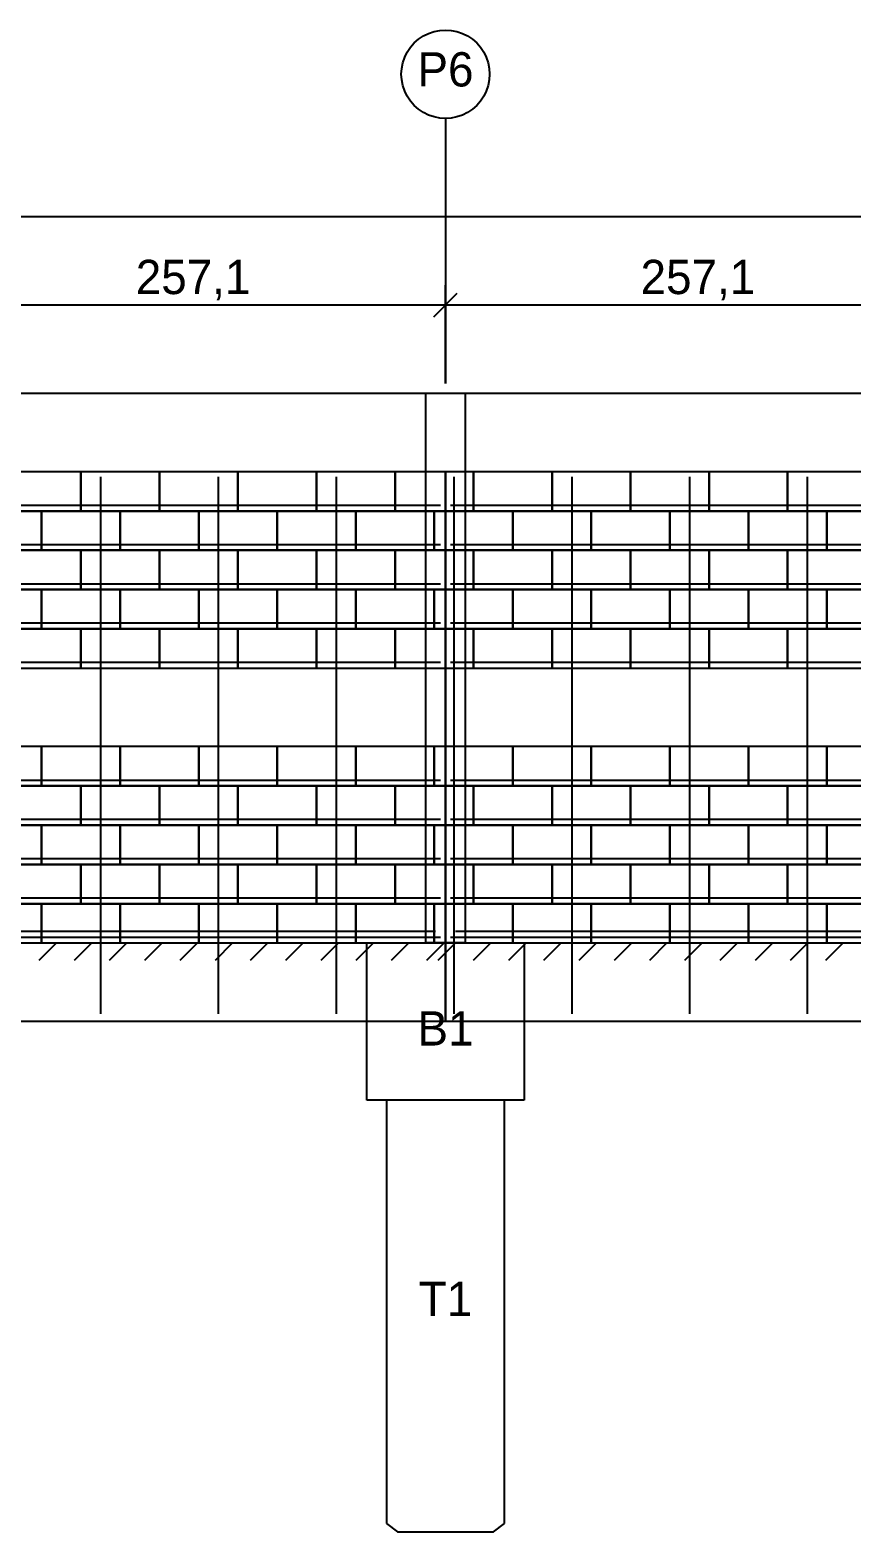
# Model space of a CAD drawing. Header units: millimetres. Extents: x 0 to 3648, y 0 to 594.
# Drawn here: x 3075.8 to 3159.6, y 319.7 to 472.7 of the extents above; entities that cross this region are included whole.
import ezdxf
from ezdxf.enums import TextEntityAlignment as Align

# ---------------------------------------------------------------- set-up
doc = ezdxf.new("R2010")
doc.units = ezdxf.units.MM
for name, color, linetype in [('ALVENARIA', 8, 'CONTINUOUS'), ('COTAS', 4, 'CONTINUOUS'), ('EIXOS', 6, 'CONTINUOUS'), ('FORMAS', 7, 'CONTINUOUS'), ('TEXTOS', 2, 'CONTINUOUS')]:
    doc.layers.add(name, color=color, linetype=linetype)

msp = doc.modelspace()

# ---------------------------------------------------------------- linework, layer by layer
at = {"layer": 'ALVENARIA'}
for p, q in [((3081.00005, 427.73883), (3073, 427.73883)), ((3081.00005, 423.73882), (3081.00005, 427.73883)), ((3089.0001, 427.73883), (3081.00005, 427.73883)), ((3081.00005, 427.73883), (3081.00005, 423.73882)), ((3089.0001, 423.73882), (3089.0001, 427.73883)), ((3097.00015, 427.73883), (3089.0001, 427.73883)), ((3089.0001, 427.73883), (3089.0001, 423.73882)), ((3097.00015, 423.73882), (3097.00015, 427.73883)), ((3104.99995, 427.73883), (3097.00015, 427.73883)), ((3097.00015, 427.73883), (3097.00015, 423.73882)), ((3104.99995, 423.73882), (3104.99995, 427.73883)), ((3113, 427.73883), (3104.99995, 427.73883)), ((3104.99995, 427.73883), (3104.99995, 423.73882)), ((3113, 423.73882), (3113, 427.73883)), ((3118.14298, 427.73883), (3113, 427.73883)), ((3113, 427.73883), (3113, 423.73882)), ((3118.14298, 423.73882), (3118.14298, 427.73883)), ((3121.00005, 427.73883), (3118.14298, 427.73883)), ((3118.14298, 427.73883), (3118.14298, 423.73882)), ((3121.00005, 423.73882), (3121.00005, 427.73883)), ((3129.0001, 427.73883), (3121.00005, 427.73883)), ((3121.00005, 427.73883), (3121.00005, 423.73882)), ((3129.0001, 423.73882), (3129.0001, 427.73883)), ((3137.00015, 427.73883), (3129.0001, 427.73883)), ((3129.0001, 427.73883), (3129.0001, 423.73882)), ((3137.00015, 423.73882), (3137.00015, 427.73883)), ((3144.99995, 427.73883), (3137.00015, 427.73883)), ((3137.00015, 427.73883), (3137.00015, 423.73882)), ((3144.99995, 423.73882), (3144.99995, 427.73883)), ((3153, 427.73883), (3144.99995, 427.73883)), ((3144.99995, 427.73883), (3144.99995, 423.73882)), ((3153, 423.73882), (3153, 427.73883)), ((3161.00005, 427.73883), (3153, 427.73883)), ((3153, 427.73883), (3153, 423.73882)), ((3077.00015, 423.73882), (3069.0001, 423.73882)), ((3073, 423.73882), (3081.00005, 423.73882)), ((3077.00015, 419.73881), (3077.00015, 423.73882)), ((3084.99995, 423.73882), (3077.00015, 423.73882)), ((3077.00015, 423.73882), (3077.00015, 419.73881)), ((3081.00005, 423.73882), (3089.0001, 423.73882)), ((3084.99995, 419.73881), (3084.99995, 423.73882)), ((3093, 423.73882), (3084.99995, 423.73882)), ((3084.99995, 423.73882), (3084.99995, 419.73881)), ((3089.0001, 423.73882), (3097.00015, 423.73882)), ((3093, 419.73881), (3093, 423.73882)), ((3101.00005, 423.73882), (3093, 423.73882)), ((3093, 423.73882), (3093, 419.73881)), ((3097.00015, 423.73882), (3104.99995, 423.73882)), ((3101.00005, 419.73881), (3101.00005, 423.73882)), ((3109.0001, 423.73882), (3101.00005, 423.73882)), ((3101.00005, 423.73882), (3101.00005, 419.73881)), ((3104.99995, 423.73882), (3113, 423.73882)), ((3109.0001, 419.73881), (3109.0001, 423.73882)), ((3117.00015, 423.73882), (3109.0001, 423.73882)), ((3109.0001, 423.73882), (3109.0001, 419.73881)), ((3113, 423.73882), (3118.14298, 423.73882)), ((3117.00015, 419.73881), (3117.00015, 423.73882)), ((3118.14298, 423.73882), (3117.00015, 423.73882)), ((3117.00015, 423.73882), (3117.00015, 419.73881)), ((3118.14298, 419.73881), (3118.14298, 423.73882)), ((3124.99995, 423.73882), (3118.14298, 423.73882)), ((3118.14298, 423.73882), (3118.14298, 419.73881)), ((3118.14298, 423.73882), (3121.00005, 423.73882)), ((3121.00005, 423.73882), (3129.0001, 423.73882)), ((3124.99995, 419.73881), (3124.99995, 423.73882)), ((3133, 423.73882), (3124.99995, 423.73882)), ((3124.99995, 423.73882), (3124.99995, 419.73881)), ((3129.0001, 423.73882), (3137.00015, 423.73882)), ((3133, 419.73881), (3133, 423.73882)), ((3141.00005, 423.73882), (3133, 423.73882)), ((3133, 423.73882), (3133, 419.73881)), ((3137.00015, 423.73882), (3144.99995, 423.73882)), ((3141.00005, 419.73881), (3141.00005, 423.73882)), ((3149.0001, 423.73882), (3141.00005, 423.73882)), ((3141.00005, 423.73882), (3141.00005, 419.73881)), ((3144.99995, 423.73882), (3153, 423.73882)), ((3149.0001, 419.73881), (3149.0001, 423.73882)), ((3157.00015, 423.73882), (3149.0001, 423.73882)), ((3149.0001, 423.73882), (3149.0001, 419.73881)), ((3153, 423.73882), (3161.00005, 423.73882)), ((3157.00015, 419.73881), (3157.00015, 423.73882)), ((3164.99995, 423.73882), (3157.00015, 423.73882)), ((3157.00015, 423.73882), (3157.00015, 419.73881)), ((3069.0001, 419.73881), (3077.00015, 419.73881)), ((3081.00005, 419.73881), (3073, 419.73881)), ((3077.00015, 419.73881), (3084.99995, 419.73881)), ((3081.00005, 415.73881), (3081.00005, 419.73881)), ((3089.0001, 419.73881), (3081.00005, 419.73881)), ((3081.00005, 419.73881), (3081.00005, 415.73881)), ((3084.99995, 419.73881), (3093, 419.73881)), ((3089.0001, 415.73881), (3089.0001, 419.73881)), ((3097.00015, 419.73881), (3089.0001, 419.73881)), ((3089.0001, 419.73881), (3089.0001, 415.73881)), ((3093, 419.73881), (3101.00005, 419.73881)), ((3097.00015, 415.73881), (3097.00015, 419.73881)), ((3104.99995, 419.73881), (3097.00015, 419.73881)), ((3097.00015, 419.73881), (3097.00015, 415.73881)), ((3101.00005, 419.73881), (3109.0001, 419.73881)), ((3104.99995, 415.73881), (3104.99995, 419.73881)), ((3113, 419.73881), (3104.99995, 419.73881)), ((3104.99995, 419.73881), (3104.99995, 415.73881)), ((3109.0001, 419.73881), (3117.00015, 419.73881)), ((3113, 415.73881), (3113, 419.73881)), ((3118.14298, 419.73881), (3113, 419.73881)), ((3113, 419.73881), (3113, 415.73881)), ((3117.00015, 419.73881), (3118.14298, 419.73881)), ((3118.14298, 415.73881), (3118.14298, 419.73881)), ((3121.00005, 419.73881), (3118.14298, 419.73881)), ((3118.14298, 419.73881), (3118.14298, 415.73881)), ((3118.14298, 419.73881), (3124.99995, 419.73881)), ((3121.00005, 415.73881), (3121.00005, 419.73881)), ((3129.0001, 419.73881), (3121.00005, 419.73881)), ((3121.00005, 419.73881), (3121.00005, 415.73881)), ((3124.99995, 419.73881), (3133, 419.73881)), ((3129.0001, 415.73881), (3129.0001, 419.73881)), ((3137.00015, 419.73881), (3129.0001, 419.73881)), ((3129.0001, 419.73881), (3129.0001, 415.73881)), ((3133, 419.73881), (3141.00005, 419.73881)), ((3137.00015, 415.73881), (3137.00015, 419.73881)), ((3144.99995, 419.73881), (3137.00015, 419.73881)), ((3137.00015, 419.73881), (3137.00015, 415.73881)), ((3141.00005, 419.73881), (3149.0001, 419.73881)), ((3144.99995, 415.73881), (3144.99995, 419.73881)), ((3153, 419.73881), (3144.99995, 419.73881)), ((3144.99995, 419.73881), (3144.99995, 415.73881)), ((3149.0001, 419.73881), (3157.00015, 419.73881)), ((3153, 415.73881), (3153, 419.73881)), ((3161.00005, 419.73881), (3153, 419.73881)), ((3153, 419.73881), (3153, 415.73881)), ((3157.00015, 419.73881), (3164.99995, 419.73881)), ((3077.00015, 415.73881), (3069.0001, 415.73881)), ((3073, 415.73881), (3081.00005, 415.73881)), ((3077.00015, 411.73882), (3077.00015, 415.73881)), ((3084.99995, 415.73881), (3077.00015, 415.73881)), ((3077.00015, 415.73881), (3077.00015, 411.73882)), ((3081.00005, 415.73881), (3089.0001, 415.73881)), ((3084.99995, 411.73882), (3084.99995, 415.73881)), ((3093, 415.73881), (3084.99995, 415.73881)), ((3084.99995, 415.73881), (3084.99995, 411.73882)), ((3089.0001, 415.73881), (3097.00015, 415.73881)), ((3093, 411.73882), (3093, 415.73881)), ((3101.00005, 415.73881), (3093, 415.73881)), ((3093, 415.73881), (3093, 411.73882)), ((3097.00015, 415.73881), (3104.99995, 415.73881)), ((3101.00005, 411.73882), (3101.00005, 415.73881)), ((3109.0001, 415.73881), (3101.00005, 415.73881)), ((3101.00005, 415.73881), (3101.00005, 411.73882)), ((3104.99995, 415.73881), (3113, 415.73881)), ((3109.0001, 411.73882), (3109.0001, 415.73881)), ((3117.00015, 415.73881), (3109.0001, 415.73881)), ((3109.0001, 415.73881), (3109.0001, 411.73882)), ((3113, 415.73881), (3118.14298, 415.73881)), ((3117.00015, 411.73882), (3117.00015, 415.73881)), ((3118.14298, 415.73881), (3117.00015, 415.73881)), ((3117.00015, 415.73881), (3117.00015, 411.73882)), ((3118.14298, 411.73882), (3118.14298, 415.73881)), ((3124.99995, 415.73881), (3118.14298, 415.73881)), ((3118.14298, 415.73881), (3118.14298, 411.73882)), ((3118.14298, 415.73881), (3121.00005, 415.73881)), ((3121.00005, 415.73881), (3129.0001, 415.73881)), ((3124.99995, 411.73882), (3124.99995, 415.73881)), ((3133, 415.73881), (3124.99995, 415.73881)), ((3124.99995, 415.73881), (3124.99995, 411.73882)), ((3129.0001, 415.73881), (3137.00015, 415.73881)), ((3133, 411.73882), (3133, 415.73881)), ((3141.00005, 415.73881), (3133, 415.73881)), ((3133, 415.73881), (3133, 411.73882)), ((3137.00015, 415.73881), (3144.99995, 415.73881)), ((3141.00005, 411.73882), (3141.00005, 415.73881)), ((3149.0001, 415.73881), (3141.00005, 415.73881)), ((3141.00005, 415.73881), (3141.00005, 411.73882)), ((3144.99995, 415.73881), (3153, 415.73881)), ((3149.0001, 411.73882), (3149.0001, 415.73881)), ((3157.00015, 415.73881), (3149.0001, 415.73881)), ((3149.0001, 415.73881), (3149.0001, 411.73882)), ((3153, 415.73881), (3161.00005, 415.73881)), ((3157.00015, 411.73882), (3157.00015, 415.73881)), ((3164.99995, 415.73881), (3157.00015, 415.73881)), ((3157.00015, 415.73881), (3157.00015, 411.73882)), ((3069.0001, 411.73882), (3077.00015, 411.73882)), ((3081.00005, 411.73882), (3073, 411.73882)), ((3077.00015, 411.73882), (3084.99995, 411.73882)), ((3081.00005, 407.73883), (3081.00005, 411.73882)), ((3089.0001, 411.73882), (3081.00005, 411.73882)), ((3081.00005, 411.73882), (3081.00005, 407.73883)), ((3084.99995, 411.73882), (3093, 411.73882)), ((3089.0001, 407.73883), (3089.0001, 411.73882)), ((3097.00015, 411.73882), (3089.0001, 411.73882)), ((3089.0001, 411.73882), (3089.0001, 407.73883)), ((3093, 411.73882), (3101.00005, 411.73882)), ((3097.00015, 407.73883), (3097.00015, 411.73882)), ((3104.99995, 411.73882), (3097.00015, 411.73882)), ((3097.00015, 411.73882), (3097.00015, 407.73883)), ((3101.00005, 411.73882), (3109.0001, 411.73882)), ((3104.99995, 407.73883), (3104.99995, 411.73882)), ((3113, 411.73882), (3104.99995, 411.73882)), ((3104.99995, 411.73882), (3104.99995, 407.73883)), ((3109.0001, 411.73882), (3117.00015, 411.73882)), ((3113, 407.73883), (3113, 411.73882)), ((3118.14298, 411.73882), (3113, 411.73882)), ((3113, 411.73882), (3113, 407.73883)), ((3117.00015, 411.73882), (3118.14298, 411.73882)), ((3118.14298, 407.73883), (3118.14298, 411.73882)), ((3121.00005, 411.73882), (3118.14298, 411.73882)), ((3118.14298, 411.73882), (3118.14298, 407.73883)), ((3118.14298, 411.73882), (3124.99995, 411.73882)), ((3121.00005, 407.73883), (3121.00005, 411.73882)), ((3129.0001, 411.73882), (3121.00005, 411.73882)), ((3121.00005, 411.73882), (3121.00005, 407.73883)), ((3124.99995, 411.73882), (3133, 411.73882)), ((3129.0001, 407.73883), (3129.0001, 411.73882)), ((3137.00015, 411.73882), (3129.0001, 411.73882)), ((3129.0001, 411.73882), (3129.0001, 407.73883)), ((3133, 411.73882), (3141.00005, 411.73882)), ((3137.00015, 407.73883), (3137.00015, 411.73882)), ((3144.99995, 411.73882), (3137.00015, 411.73882)), ((3137.00015, 411.73882), (3137.00015, 407.73883)), ((3141.00005, 411.73882), (3149.0001, 411.73882)), ((3144.99995, 407.73883), (3144.99995, 411.73882)), ((3153, 411.73882), (3144.99995, 411.73882)), ((3144.99995, 411.73882), (3144.99995, 407.73883)), ((3149.0001, 411.73882), (3157.00015, 411.73882)), ((3153, 407.73883), (3153, 411.73882)), ((3161.00005, 411.73882), (3153, 411.73882)), ((3153, 411.73882), (3153, 407.73883)), ((3157.00015, 411.73882), (3164.99995, 411.73882)), ((3073, 407.73883), (3081.00005, 407.73883)), ((3081.00005, 407.73883), (3089.0001, 407.73883)), ((3089.0001, 407.73883), (3097.00015, 407.73883)), ((3097.00015, 407.73883), (3104.99995, 407.73883)), ((3104.99995, 407.73883), (3113, 407.73883)), ((3113, 407.73883), (3118.14298, 407.73883)), ((3118.14298, 407.73883), (3121.00005, 407.73883)), ((3121.00005, 407.73883), (3129.0001, 407.73883)), ((3129.0001, 407.73883), (3137.00015, 407.73883)), ((3137.00015, 407.73883), (3144.99995, 407.73883)), ((3144.99995, 407.73883), (3153, 407.73883)), ((3153, 407.73883), (3161.00005, 407.73883)), ((3077.00015, 399.73881), (3069.0001, 399.73881)), ((3077.00015, 395.73881), (3077.00015, 399.73881)), ((3084.99995, 399.73881), (3077.00015, 399.73881)), ((3077.00015, 399.73881), (3077.00015, 395.73881)), ((3084.99995, 395.73881), (3084.99995, 399.73881)), ((3093, 399.73881), (3084.99995, 399.73881)), ((3084.99995, 399.73881), (3084.99995, 395.73881)), ((3093, 395.73881), (3093, 399.73881)), ((3101.00005, 399.73881), (3093, 399.73881)), ((3093, 399.73881), (3093, 395.73881)), ((3101.00005, 395.73881), (3101.00005, 399.73881)), ((3109.0001, 399.73881), (3101.00005, 399.73881)), ((3101.00005, 399.73881), (3101.00005, 395.73881)), ((3109.0001, 395.73881), (3109.0001, 399.73881)), ((3117.00015, 399.73881), (3109.0001, 399.73881)), ((3109.0001, 399.73881), (3109.0001, 395.73881)), ((3117.00015, 395.73881), (3117.00015, 399.73881)), ((3118.14298, 399.73881), (3117.00015, 399.73881)), ((3117.00015, 399.73881), (3117.00015, 395.73881)), ((3118.14298, 395.73881), (3118.14298, 399.73881)), ((3124.99995, 399.73881), (3118.14298, 399.73881)), ((3118.14298, 399.73881), (3118.14298, 395.73881)), ((3124.99995, 395.73881), (3124.99995, 399.73881)), ((3133, 399.73881), (3124.99995, 399.73881)), ((3124.99995, 399.73881), (3124.99995, 395.73881)), ((3133, 395.73881), (3133, 399.73881)), ((3141.00005, 399.73881), (3133, 399.73881)), ((3133, 399.73881), (3133, 395.73881)), ((3141.00005, 395.73881), (3141.00005, 399.73881)), ((3149.0001, 399.73881), (3141.00005, 399.73881)), ((3141.00005, 399.73881), (3141.00005, 395.73881)), ((3149.0001, 395.73881), (3149.0001, 399.73881)), ((3157.00015, 399.73881), (3149.0001, 399.73881)), ((3149.0001, 399.73881), (3149.0001, 395.73881)), ((3157.00015, 395.73881), (3157.00015, 399.73881)), ((3164.99995, 399.73881), (3157.00015, 399.73881)), ((3157.00015, 399.73881), (3157.00015, 395.73881)), ((3069.0001, 395.73881), (3077.00015, 395.73881)), ((3081.00005, 395.73881), (3073, 395.73881)), ((3077.00015, 395.73881), (3084.99995, 395.73881)), ((3081.00005, 391.73882), (3081.00005, 395.73881)), ((3089.0001, 395.73881), (3081.00005, 395.73881)), ((3081.00005, 395.73881), (3081.00005, 391.73882)), ((3084.99995, 395.73881), (3093, 395.73881)), ((3089.0001, 391.73882), (3089.0001, 395.73881)), ((3097.00015, 395.73881), (3089.0001, 395.73881)), ((3089.0001, 395.73881), (3089.0001, 391.73882)), ((3093, 395.73881), (3101.00005, 395.73881)), ((3097.00015, 391.73882), (3097.00015, 395.73881)), ((3104.99995, 395.73881), (3097.00015, 395.73881)), ((3097.00015, 395.73881), (3097.00015, 391.73882)), ((3101.00005, 395.73881), (3109.0001, 395.73881)), ((3104.99995, 391.73882), (3104.99995, 395.73881)), ((3113, 395.73881), (3104.99995, 395.73881)), ((3104.99995, 395.73881), (3104.99995, 391.73882)), ((3109.0001, 395.73881), (3117.00015, 395.73881)), ((3113, 391.73882), (3113, 395.73881)), ((3118.14298, 395.73881), (3113, 395.73881)), ((3113, 395.73881), (3113, 391.73882)), ((3117.00015, 395.73881), (3118.14298, 395.73881)), ((3118.14298, 391.73882), (3118.14298, 395.73881)), ((3121.00005, 395.73881), (3118.14298, 395.73881)), ((3118.14298, 395.73881), (3118.14298, 391.73882)), ((3118.14298, 395.73881), (3124.99995, 395.73881)), ((3121.00005, 391.73882), (3121.00005, 395.73881)), ((3129.0001, 395.73881), (3121.00005, 395.73881)), ((3121.00005, 395.73881), (3121.00005, 391.73882)), ((3124.99995, 395.73881), (3133, 395.73881)), ((3129.0001, 391.73882), (3129.0001, 395.73881)), ((3137.00015, 395.73881), (3129.0001, 395.73881)), ((3129.0001, 395.73881), (3129.0001, 391.73882)), ((3133, 395.73881), (3141.00005, 395.73881)), ((3137.00015, 391.73882), (3137.00015, 395.73881)), ((3144.99995, 395.73881), (3137.00015, 395.73881)), ((3137.00015, 395.73881), (3137.00015, 391.73882)), ((3141.00005, 395.73881), (3149.0001, 395.73881)), ((3144.99995, 391.73882), (3144.99995, 395.73881)), ((3153, 395.73881), (3144.99995, 395.73881)), ((3144.99995, 395.73881), (3144.99995, 391.73882)), ((3149.0001, 395.73881), (3157.00015, 395.73881)), ((3153, 391.73882), (3153, 395.73881)), ((3161.00005, 395.73881), (3153, 395.73881)), ((3153, 395.73881), (3153, 391.73882)), ((3157.00015, 395.73881), (3164.99995, 395.73881)), ((3077.00015, 391.73882), (3069.0001, 391.73882)), ((3073, 391.73882), (3081.00005, 391.73882)), ((3077.00015, 387.73883), (3077.00015, 391.73882)), ((3084.99995, 391.73882), (3077.00015, 391.73882)), ((3077.00015, 391.73882), (3077.00015, 387.73883)), ((3081.00005, 391.73882), (3089.0001, 391.73882)), ((3084.99995, 387.73883), (3084.99995, 391.73882)), ((3093, 391.73882), (3084.99995, 391.73882)), ((3084.99995, 391.73882), (3084.99995, 387.73883)), ((3089.0001, 391.73882), (3097.00015, 391.73882)), ((3093, 387.73883), (3093, 391.73882)), ((3101.00005, 391.73882), (3093, 391.73882)), ((3093, 391.73882), (3093, 387.73883)), ((3097.00015, 391.73882), (3104.99995, 391.73882)), ((3101.00005, 387.73883), (3101.00005, 391.73882)), ((3109.0001, 391.73882), (3101.00005, 391.73882)), ((3101.00005, 391.73882), (3101.00005, 387.73883)), ((3104.99995, 391.73882), (3113, 391.73882)), ((3109.0001, 387.73883), (3109.0001, 391.73882)), ((3117.00015, 391.73882), (3109.0001, 391.73882)), ((3109.0001, 391.73882), (3109.0001, 387.73883)), ((3113, 391.73882), (3118.14298, 391.73882)), ((3117.00015, 387.73883), (3117.00015, 391.73882)), ((3118.14298, 391.73882), (3117.00015, 391.73882)), ((3117.00015, 391.73882), (3117.00015, 387.73883)), ((3118.14298, 387.73883), (3118.14298, 391.73882)), ((3124.99995, 391.73882), (3118.14298, 391.73882)), ((3118.14298, 391.73882), (3118.14298, 387.73883)), ((3118.14298, 391.73882), (3121.00005, 391.73882)), ((3121.00005, 391.73882), (3129.0001, 391.73882)), ((3124.99995, 387.73883), (3124.99995, 391.73882)), ((3133, 391.73882), (3124.99995, 391.73882)), ((3124.99995, 391.73882), (3124.99995, 387.73883)), ((3129.0001, 391.73882), (3137.00015, 391.73882)), ((3133, 387.73883), (3133, 391.73882)), ((3141.00005, 391.73882), (3133, 391.73882)), ((3133, 391.73882), (3133, 387.73883)), ((3137.00015, 391.73882), (3144.99995, 391.73882)), ((3141.00005, 387.73883), (3141.00005, 391.73882)), ((3149.0001, 391.73882), (3141.00005, 391.73882)), ((3141.00005, 391.73882), (3141.00005, 387.73883)), ((3144.99995, 391.73882), (3153, 391.73882)), ((3149.0001, 387.73883), (3149.0001, 391.73882)), ((3157.00015, 391.73882), (3149.0001, 391.73882)), ((3149.0001, 391.73882), (3149.0001, 387.73883)), ((3153, 391.73882), (3161.00005, 391.73882)), ((3157.00015, 387.73883), (3157.00015, 391.73882)), ((3164.99995, 391.73882), (3157.00015, 391.73882)), ((3157.00015, 391.73882), (3157.00015, 387.73883)), ((3069.0001, 387.73883), (3077.00015, 387.73883)), ((3081.00005, 387.73883), (3073, 387.73883)), ((3077.00015, 387.73883), (3084.99995, 387.73883)), ((3081.00005, 383.73883), (3081.00005, 387.73883)), ((3089.0001, 387.73883), (3081.00005, 387.73883)), ((3081.00005, 387.73883), (3081.00005, 383.73883)), ((3084.99995, 387.73883), (3093, 387.73883)), ((3089.0001, 383.73883), (3089.0001, 387.73883)), ((3097.00015, 387.73883), (3089.0001, 387.73883)), ((3089.0001, 387.73883), (3089.0001, 383.73883)), ((3093, 387.73883), (3101.00005, 387.73883)), ((3097.00015, 383.73883), (3097.00015, 387.73883)), ((3104.99995, 387.73883), (3097.00015, 387.73883)), ((3097.00015, 387.73883), (3097.00015, 383.73883)), ((3101.00005, 387.73883), (3109.0001, 387.73883)), ((3104.99995, 383.73883), (3104.99995, 387.73883)), ((3113, 387.73883), (3104.99995, 387.73883)), ((3104.99995, 387.73883), (3104.99995, 383.73883)), ((3109.0001, 387.73883), (3117.00015, 387.73883)), ((3113, 383.73883), (3113, 387.73883)), ((3118.14298, 387.73883), (3113, 387.73883)), ((3113, 387.73883), (3113, 383.73883)), ((3117.00015, 387.73883), (3118.14298, 387.73883)), ((3118.14298, 383.73883), (3118.14298, 387.73883)), ((3121.00005, 387.73883), (3118.14298, 387.73883)), ((3118.14298, 387.73883), (3118.14298, 383.73883)), ((3118.14298, 387.73883), (3124.99995, 387.73883)), ((3121.00005, 383.73883), (3121.00005, 387.73883)), ((3129.0001, 387.73883), (3121.00005, 387.73883)), ((3121.00005, 387.73883), (3121.00005, 383.73883)), ((3124.99995, 387.73883), (3133, 387.73883)), ((3129.0001, 383.73883), (3129.0001, 387.73883)), ((3137.00015, 387.73883), (3129.0001, 387.73883)), ((3129.0001, 387.73883), (3129.0001, 383.73883)), ((3133, 387.73883), (3141.00005, 387.73883)), ((3137.00015, 383.73883), (3137.00015, 387.73883)), ((3144.99995, 387.73883), (3137.00015, 387.73883)), ((3137.00015, 387.73883), (3137.00015, 383.73883)), ((3141.00005, 387.73883), (3149.0001, 387.73883)), ((3144.99995, 383.73883), (3144.99995, 387.73883)), ((3153, 387.73883), (3144.99995, 387.73883)), ((3144.99995, 387.73883), (3144.99995, 383.73883)), ((3149.0001, 387.73883), (3157.00015, 387.73883)), ((3153, 383.73883), (3153, 387.73883)), ((3161.00005, 387.73883), (3153, 387.73883)), ((3153, 387.73883), (3153, 383.73883)), ((3157.00015, 387.73883), (3164.99995, 387.73883)), ((3077.00015, 383.73883), (3069.0001, 383.73883)), ((3073, 383.73883), (3081.00005, 383.73883)), ((3077.00015, 379.73881), (3077.00015, 383.73883)), ((3084.99995, 383.73883), (3077.00015, 383.73883)), ((3077.00015, 383.73883), (3077.00015, 379.73881)), ((3081.00005, 383.73883), (3089.0001, 383.73883)), ((3084.99995, 379.73881), (3084.99995, 383.73883)), ((3093, 383.73883), (3084.99995, 383.73883)), ((3084.99995, 383.73883), (3084.99995, 379.73881)), ((3089.0001, 383.73883), (3097.00015, 383.73883)), ((3093, 379.73881), (3093, 383.73883)), ((3101.00005, 383.73883), (3093, 383.73883)), ((3093, 383.73883), (3093, 379.73881)), ((3097.00015, 383.73883), (3104.99995, 383.73883)), ((3101.00005, 379.73881), (3101.00005, 383.73883)), ((3109.0001, 383.73883), (3101.00005, 383.73883)), ((3101.00005, 383.73883), (3101.00005, 379.73881)), ((3104.99995, 383.73883), (3113, 383.73883)), ((3109.0001, 379.73881), (3109.0001, 383.73883)), ((3117.00015, 383.73883), (3109.0001, 383.73883)), ((3109.0001, 383.73883), (3109.0001, 379.73881)), ((3113, 383.73883), (3118.14298, 383.73883)), ((3117.00015, 379.73881), (3117.00015, 383.73883)), ((3118.14298, 383.73883), (3117.00015, 383.73883)), ((3117.00015, 383.73883), (3117.00015, 379.73881)), ((3118.14298, 379.73881), (3118.14298, 383.73883)), ((3124.99995, 383.73883), (3118.14298, 383.73883)), ((3118.14298, 383.73883), (3118.14298, 379.73881)), ((3118.14298, 383.73883), (3121.00005, 383.73883)), ((3121.00005, 383.73883), (3129.0001, 383.73883)), ((3124.99995, 379.73881), (3124.99995, 383.73883)), ((3133, 383.73883), (3124.99995, 383.73883)), ((3124.99995, 383.73883), (3124.99995, 379.73881)), ((3129.0001, 383.73883), (3137.00015, 383.73883)), ((3133, 379.73881), (3133, 383.73883)), ((3141.00005, 383.73883), (3133, 383.73883)), ((3133, 383.73883), (3133, 379.73881)), ((3137.00015, 383.73883), (3144.99995, 383.73883)), ((3141.00005, 379.73881), (3141.00005, 383.73883)), ((3149.0001, 383.73883), (3141.00005, 383.73883)), ((3141.00005, 383.73883), (3141.00005, 379.73881)), ((3144.99995, 383.73883), (3153, 383.73883)), ((3149.0001, 379.73881), (3149.0001, 383.73883)), ((3157.00015, 383.73883), (3149.0001, 383.73883)), ((3149.0001, 383.73883), (3149.0001, 379.73881)), ((3153, 383.73883), (3161.00005, 383.73883)), ((3157.00015, 379.73881), (3157.00015, 383.73883)), ((3164.99995, 383.73883), (3157.00015, 383.73883)), ((3157.00015, 383.73883), (3157.00015, 379.73881)), ((3069.0001, 379.73881), (3077.00015, 379.73881)), ((3077.00015, 379.73881), (3084.99995, 379.73881)), ((3084.99995, 379.73881), (3093, 379.73881)), ((3093, 379.73881), (3101.00005, 379.73881)), ((3101.00005, 379.73881), (3109.0001, 379.73881)), ((3109.0001, 379.73881), (3117.00015, 379.73881)), ((3117.00015, 379.73881), (3118.14298, 379.73881)), ((3118.14298, 379.73881), (3124.99995, 379.73881)), ((3124.99995, 379.73881), (3133, 379.73881)), ((3133, 379.73881), (3141.00005, 379.73881)), ((3141.00005, 379.73881), (3149.0001, 379.73881)), ((3149.0001, 379.73881), (3157.00015, 379.73881)), ((3157.00015, 379.73881), (3164.99995, 379.73881))]:
    msp.add_line(p, q, dxfattribs=at)
at = {"layer": 'COTAS'}
for p, q in [((2859.50015, 453.73882), (3222.49995, 453.73882)), ((3116.94281, 443.53882), (3119.3429, 445.93882)), ((3116.94281, 443.53882), (3119.3429, 445.93882)), ((3118.14298, 436.73882), (3118.14298, 446.73882)), ((3118.14298, 436.73882), (3118.14298, 446.73882)), ((3065.21429, 444.73881), (3119.64288, 444.73881)), ((3116.64283, 444.73881), (3171.07141, 444.73881))]:
    msp.add_line(p, q, dxfattribs=at)
at = {"layer": 'EIXOS'}
for p, q in [((3114.57277, 470.97824), (3114.96089, 471.4208)), ((3114.96089, 471.4208), (3115.40335, 471.80891)), ((3115.40335, 471.80891), (3115.89288, 472.13593)), ((3115.89288, 472.13593), (3116.42072, 472.39628)), ((3116.42072, 472.39628), (3116.97811, 472.58549)), ((3116.97811, 472.58549), (3117.55554, 472.70032)), ((3117.55554, 472.70032), (3118.14298, 472.73882)), ((3118.14298, 472.73882), (3118.73017, 472.70032)), ((3118.73017, 472.70032), (3119.30759, 472.58549)), ((3119.30759, 472.58549), (3119.86498, 472.39628)), ((3119.86498, 472.39628), (3120.39283, 472.13593)), ((3120.39283, 472.13593), (3120.88236, 471.80891)), ((3120.88236, 471.80891), (3121.32482, 471.4208)), ((3121.32482, 471.4208), (3121.71294, 470.97824)), ((3113.79627, 469.4035), (3113.98558, 469.9609)), ((3113.98558, 469.9609), (3114.24574, 470.48882)), ((3114.24574, 470.48882), (3114.57277, 470.97824)), ((3121.71294, 470.97824), (3122.03996, 470.48882)), ((3122.03996, 470.48882), (3122.30038, 469.9609)), ((3122.30038, 469.9609), (3122.48968, 469.4035)), ((3113.64303, 468.23881), (3113.68134, 468.82619)), ((3113.68134, 467.65145), (3113.64303, 468.23881)), ((3113.68134, 468.82619), (3113.79627, 469.4035)), ((3122.48968, 469.4035), (3122.60437, 468.82619)), ((3122.60437, 468.82619), (3122.64293, 468.23881)), ((3122.64293, 468.23881), (3122.60437, 467.65145)), ((3113.79627, 467.07414), (3113.68134, 467.65145)), ((3113.98558, 466.51675), (3113.79627, 467.07414)), ((3122.48968, 467.07414), (3122.30038, 466.51675)), ((3122.60437, 467.65145), (3122.48968, 467.07414)), ((3114.24574, 465.98882), (3113.98558, 466.51675)), ((3114.57277, 465.49939), (3114.24574, 465.98882)), ((3114.96089, 465.05684), (3114.57277, 465.49939)), ((3121.71294, 465.49939), (3121.32482, 465.05684)), ((3122.03996, 465.98882), (3121.71294, 465.49939)), ((3122.30038, 466.51675), (3122.03996, 465.98882)), ((3115.40335, 464.66873), (3114.96089, 465.05684)), ((3115.89288, 464.3417), (3115.40335, 464.66873)), ((3116.42072, 464.08136), (3115.89288, 464.3417)), ((3116.97811, 463.89216), (3116.42072, 464.08136)), ((3117.55554, 463.77732), (3116.97811, 463.89216)), ((3118.14298, 463.73882), (3117.55554, 463.77732)), ((3118.73017, 463.77732), (3118.14298, 463.73882)), ((3118.14298, 463.73882), (3118.14298, 436.73882)), ((3119.30759, 463.89216), (3118.73017, 463.77732)), ((3119.86498, 464.08136), (3119.30759, 463.89216)), ((3120.39283, 464.3417), (3119.86498, 464.08136)), ((3120.88236, 464.66873), (3120.39283, 464.3417)), ((3121.32482, 465.05684), (3120.88236, 464.66873)), ((3083, 427.22601), (3083, 372.50805)), ((3094.99995, 427.22601), (3094.99995, 372.50805)), ((3107.00015, 427.22601), (3107.00015, 372.50805)), ((3119.0001, 427.22601), (3119.0001, 372.50805)), ((3131.00005, 427.22601), (3131.00005, 372.50805)), ((3143, 427.22601), (3143, 372.50805)), ((3154.99995, 427.22601), (3154.99995, 372.50805)), ((3067.22726, 424.33882), (3117.63016, 424.33882)), ((3118.6558, 424.33882), (3169.05869, 424.33882)), ((2858.94877, 423.73882), (3223.05133, 423.73882)), ((3067.22726, 420.33883), (3117.63016, 420.33883)), ((3118.6558, 420.33883), (3169.05869, 420.33883)), ((3067.22726, 416.33882), (3117.63016, 416.33882)), ((3118.6558, 416.33882), (3169.05869, 416.33882)), ((3067.22726, 412.33881), (3117.63016, 412.33881)), ((3118.6558, 412.33881), (3169.05869, 412.33881)), ((3067.22726, 408.33882), (3117.63016, 408.33882)), ((3118.6558, 408.33882), (3169.05869, 408.33882)), ((3067.22726, 396.33882), (3117.63016, 396.33882)), ((3118.6558, 396.33882), (3169.05869, 396.33882)), ((3067.22726, 392.33881), (3117.63016, 392.33881)), ((3118.6558, 392.33881), (3169.05869, 392.33881)), ((3067.22726, 388.33882), (3117.63016, 388.33882)), ((3118.6558, 388.33882), (3169.05869, 388.33882)), ((3067.22726, 384.33882), (3117.63016, 384.33882)), ((3118.6558, 384.33882), (3169.05869, 384.33882)), ((3067.22726, 380.33883), (3117.63016, 380.33883)), ((3067.74008, 380.93882), (3117.11734, 380.93882)), ((3118.6558, 380.33883), (3169.05869, 380.33883)), ((3119.16862, 380.93882), (3168.54587, 380.93882))]:
    msp.add_line(p, q, dxfattribs=at)
at = {"layer": 'FORMAS'}
for p, q in [((3066.71444, 435.73881), (3118.14298, 435.73881)), ((3116.14303, 435.73881), (3120.14293, 435.73881)), ((3116.14303, 379.73881), (3116.14303, 435.73881)), ((3118.14298, 435.73881), (3169.57151, 435.73881)), ((3120.14293, 435.73881), (3120.14293, 379.73881)), ((3118.14298, 427.73883), (3066.71444, 427.73883)), ((3118.14298, 427.73883), (3066.71444, 427.73883)), ((3118.14298, 379.73881), (3118.14298, 427.73883)), ((3169.57151, 427.73883), (3118.14298, 427.73883)), ((3118.14298, 427.73883), (3118.14298, 379.73881)), ((3169.57151, 427.73883), (3118.14298, 427.73883)), ((3066.71444, 407.73883), (3118.14298, 407.73883)), ((3118.14298, 407.73883), (3118.14298, 399.73881)), ((3118.14298, 407.73883), (3169.57151, 407.73883)), ((3118.14298, 399.73881), (3118.14298, 407.73883)), ((3118.14298, 399.73881), (3066.71444, 399.73881)), ((3169.57151, 399.73881), (3118.14298, 399.73881)), ((3066.71444, 379.73881), (3118.14298, 379.73881)), ((3066.71444, 379.73881), (3118.14298, 379.73881)), ((3078.50931, 379.73881), (3076.71444, 377.94394)), ((3082.09906, 379.73881), (3080.30419, 377.94394)), ((3085.6888, 379.73881), (3083.89393, 377.94394)), ((3089.27855, 379.73881), (3087.48367, 377.94394)), ((3092.86829, 379.73881), (3091.07342, 377.94394)), ((3096.45803, 379.73881), (3094.66316, 377.94394)), ((3100.04778, 379.73881), (3098.2529, 377.94394)), ((3103.63752, 379.73881), (3101.84265, 377.94394)), ((3107.22726, 379.73881), (3105.43239, 377.94394)), ((3110.81701, 379.73881), (3109.02214, 377.94394)), ((3114.40675, 379.73881), (3112.61188, 377.94394)), ((3120.14293, 379.73881), (3116.14303, 379.73881)), ((3117.99649, 379.73881), (3116.20162, 377.94394)), ((3119.16862, 379.73881), (3117.37375, 377.94394)), ((3118.14298, 379.73881), (3169.57151, 379.73881)), ((3118.14298, 379.73881), (3169.57151, 379.73881)), ((3122.75836, 379.73881), (3120.96349, 377.94394)), ((3126.34811, 379.73881), (3124.55324, 377.94394)), ((3129.93785, 379.73881), (3128.14298, 377.94394)), ((3133.52759, 379.73881), (3131.73272, 377.94394)), ((3137.11734, 379.73881), (3135.32247, 377.94394)), ((3140.70708, 379.73881), (3138.91221, 377.94394)), ((3144.29682, 379.73881), (3142.50195, 377.94394)), ((3147.88657, 379.73881), (3146.0917, 377.94394)), ((3151.47631, 379.73881), (3149.68144, 377.94394)), ((3155.06606, 379.73881), (3153.27118, 377.94394)), ((3158.6558, 379.73881), (3156.86093, 377.94394))]:
    msp.add_line(p, q, dxfattribs=at)
at = {"layer": 'TEXTOS'}
for p, q in [((3066.71444, 379.73881), (3118.14298, 379.73881)), ((3110.14293, 379.73881), (3126.14303, 379.73881)), ((3110.14293, 363.73883), (3110.14293, 379.73881)), ((3118.14298, 379.73881), (3118.14298, 371.73882)), ((3118.14298, 379.73881), (3169.57151, 379.73881)), ((3118.14298, 371.73882), (3118.14298, 379.73881)), ((3126.14303, 379.73881), (3126.14303, 363.73883)), ((3118.14298, 371.73882), (3066.71444, 371.73882)), ((3169.57151, 371.73882), (3118.14298, 371.73882)), ((3126.14303, 363.73883), (3110.14293, 363.73883)), ((3112.14288, 363.73883), (3112.14288, 361.77804)), ((3124.14283, 361.77804), (3124.14283, 363.73883)), ((3112.14288, 361.77804), (3112.14288, 359.81725)), ((3124.14283, 359.81725), (3124.14283, 361.77804)), ((3112.14288, 359.81725), (3112.14288, 357.85648)), ((3124.14283, 357.85648), (3124.14283, 359.81725)), ((3112.14288, 357.85648), (3112.14288, 355.89569)), ((3124.14283, 355.89569), (3124.14283, 357.85648)), ((3112.14288, 355.89569), (3112.14288, 353.9349)), ((3124.14283, 353.9349), (3124.14283, 355.89569)), ((3112.14288, 353.9349), (3112.14288, 351.9741)), ((3124.14283, 351.97413), (3124.14283, 353.9349)), ((3112.14288, 351.9741), (3112.14288, 350.01334)), ((3124.14283, 350.01334), (3124.14283, 351.97413)), ((3112.14288, 350.01334), (3112.14288, 348.05255)), ((3124.14283, 348.05255), (3124.14283, 350.01334)), ((3112.14288, 348.05255), (3112.14288, 346.09175)), ((3124.14283, 346.09175), (3124.14283, 348.05255)), ((3112.14288, 346.09175), (3112.14288, 344.13099)), ((3124.14283, 344.13099), (3124.14283, 346.09175)), ((3112.14288, 344.13099), (3112.14288, 342.1702)), ((3124.14283, 342.1702), (3124.14283, 344.13099)), ((3112.14288, 342.1702), (3112.14288, 340.2094)), ((3124.14283, 340.2094), (3124.14283, 342.1702)), ((3112.14288, 340.2094), (3112.14288, 338.24861)), ((3124.14283, 338.24861), (3124.14283, 340.2094)), ((3112.14288, 338.24861), (3112.14288, 336.28785)), ((3124.14283, 336.28785), (3124.14283, 338.24861)), ((3112.14288, 336.28785), (3112.14288, 334.32705)), ((3124.14283, 334.32705), (3124.14283, 336.28785)), ((3112.14288, 334.32705), (3112.14288, 332.36626)), ((3124.14283, 332.36626), (3124.14283, 334.32705)), ((3112.14288, 332.36626), (3112.14288, 330.40547)), ((3124.14283, 330.4055), (3124.14283, 332.36626)), ((3112.14288, 330.40547), (3112.14288, 328.44471)), ((3124.14283, 328.44471), (3124.14283, 330.4055)), ((3112.14288, 328.44471), (3112.14288, 326.48391)), ((3124.14283, 326.48391), (3124.14283, 328.44471)), ((3112.14288, 326.48391), (3112.14288, 324.52312)), ((3124.14283, 324.52312), (3124.14283, 326.48391)), ((3112.14288, 324.52312), (3112.14288, 322.56236)), ((3124.14283, 322.56236), (3124.14283, 324.52312)), ((3112.14288, 322.56236), (3112.14288, 320.60156)), ((3124.14283, 320.60156), (3124.14283, 322.56236)), ((3112.14288, 320.60156), (3113.24089, 319.73881)), ((3123.04482, 319.73881), (3124.14283, 320.60156)), ((3113.24089, 319.73881), (3115.20177, 319.73881)), ((3115.20177, 319.73881), (3117.16266, 319.73881)), ((3117.16266, 319.73881), (3119.1233, 319.73881)), ((3119.1233, 319.73881), (3121.08418, 319.73881)), ((3121.08418, 319.73881), (3123.04482, 319.73881))]:
    msp.add_line(p, q, dxfattribs=at)

# ---------------------------------------------------------------- texts
at = {"layer": 'COTAS'}
for p in [(3092.42859, 445.83882), (3143.85712, 445.83882)]:
    msp.add_text('257,1', height=3.49162, dxfattribs=at).set_placement(p, align=Align.CENTER)
at = {"layer": 'TEXTOS'}
for s, height, p in [('P6', 3.49162, (3118.14298, 466.98881)), ('B1', 3.49231, (3118.14298, 369.28881)), ('T1', 3.49231, (3118.14298, 341.73882))]:
    msp.add_text(s, height=height, dxfattribs=at).set_placement(p, align=Align.CENTER)

doc.saveas('drawing.dxf')
